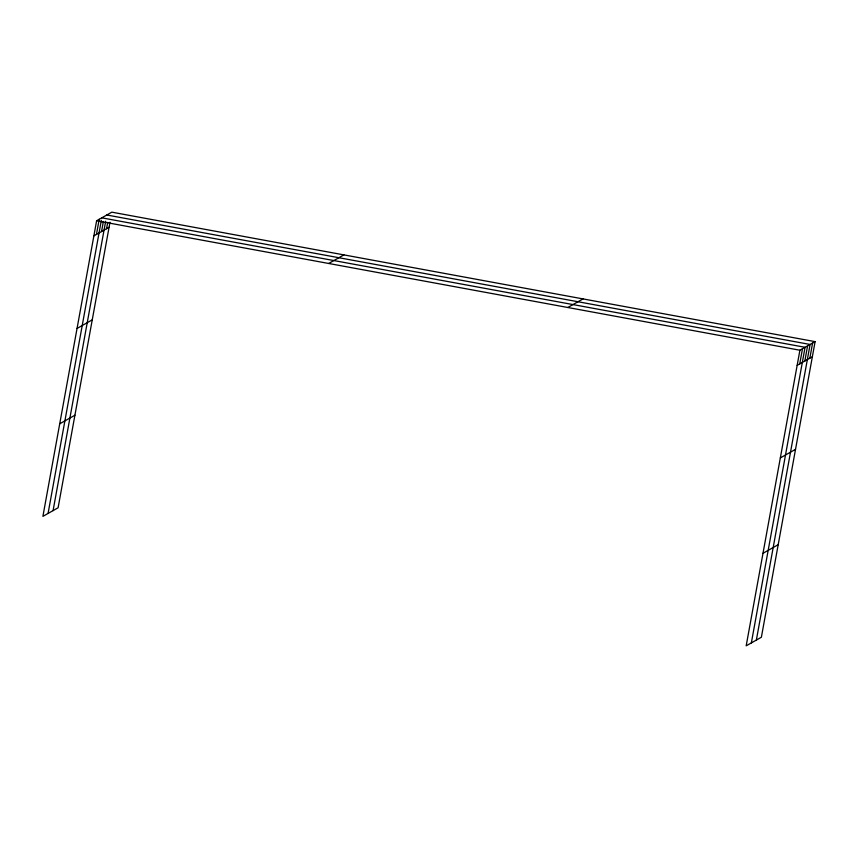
<?xml version="1.0" encoding="UTF-8"?>
<svg xmlns="http://www.w3.org/2000/svg" width="858" height="858" viewBox="0 0 858 858"><rect width="100%" height="100%" fill="white"/><g stroke="black" fill="none" stroke-linecap="round" stroke-linejoin="round"><path stroke-width="1.29" d="M815.1 341.634L799.903 350.225L746.181 645.838L761.378 637.247L815.1 341.634L111.819 212.162L96.622 220.753L42.9 516.366L58.097 507.775L109.985 222.254M96.45 234.438L99.206 219.294M48.069 513.449L101.33 220.356M101.544 231.553L103.378 221.461M53.078 510.617L105.652 221.31M106.553 228.721L107.7 222.415M799.742 363.899L802.487 348.756M751.351 642.921L805.072 347.297L101.791 217.835M804.825 361.025L807.582 345.881M756.359 640.079L810.091 344.466L106.8 214.993M809.845 358.194L812.59 343.05M93.876 235.896L109.063 227.306M77.048 328.453L92.246 319.862M328.711 263.47L343.897 254.89M59.717 423.809L74.914 415.229M567.824 307.496L583.011 298.906M797.157 365.358L812.344 356.778M780.33 457.915L795.527 449.335M763.009 553.281L778.195 544.691M96.622 220.753L799.903 350.225"/></g></svg>
